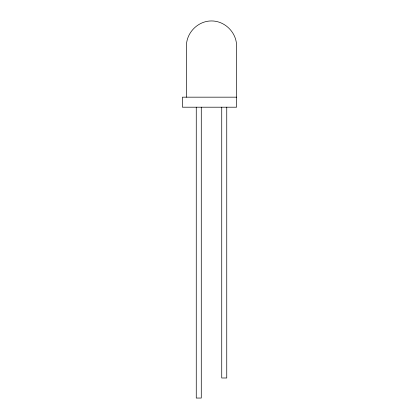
<?xml version="1.0" encoding="UTF-8"?>
<svg xmlns="http://www.w3.org/2000/svg" width="419" height="419" viewBox="0 0 419 419"><rect width="100%" height="100%" fill="white"/><g stroke="black" fill="none" stroke-linecap="round" stroke-linejoin="round"><path stroke-width="0.63" d="M236.578 97.171L182.422 97.171L182.422 107.201L236.578 107.201L236.578 46.022C236.662 32.603 224.924 20.866 211.506 20.95C198.087 20.866 186.35 32.603 186.434 46.022L186.434 97.171M226.752 107.201L226.752 377.99L221.735 377.99L221.735 107.201M201.277 107.201L201.277 398.05L196.26 398.05L196.26 107.201"/></g></svg>
